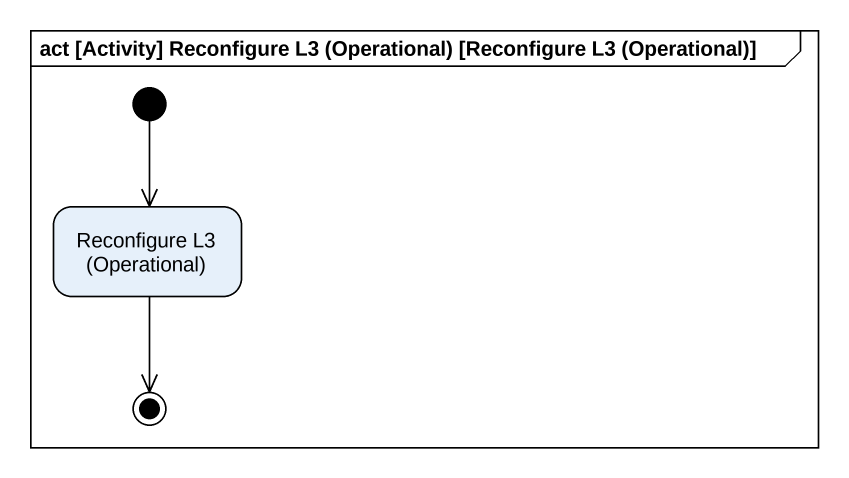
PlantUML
@startuml
mainframe act [Activity] Reconfigure L3 (Operational) [Reconfigure L3 (Operational)]
hide empty description
state "Reconfigure L3 (Operational)" as Reconfigure_L3_Operational
[*] --> Reconfigure_L3_Operational
Reconfigure_L3_Operational --> [*]
@enduml
